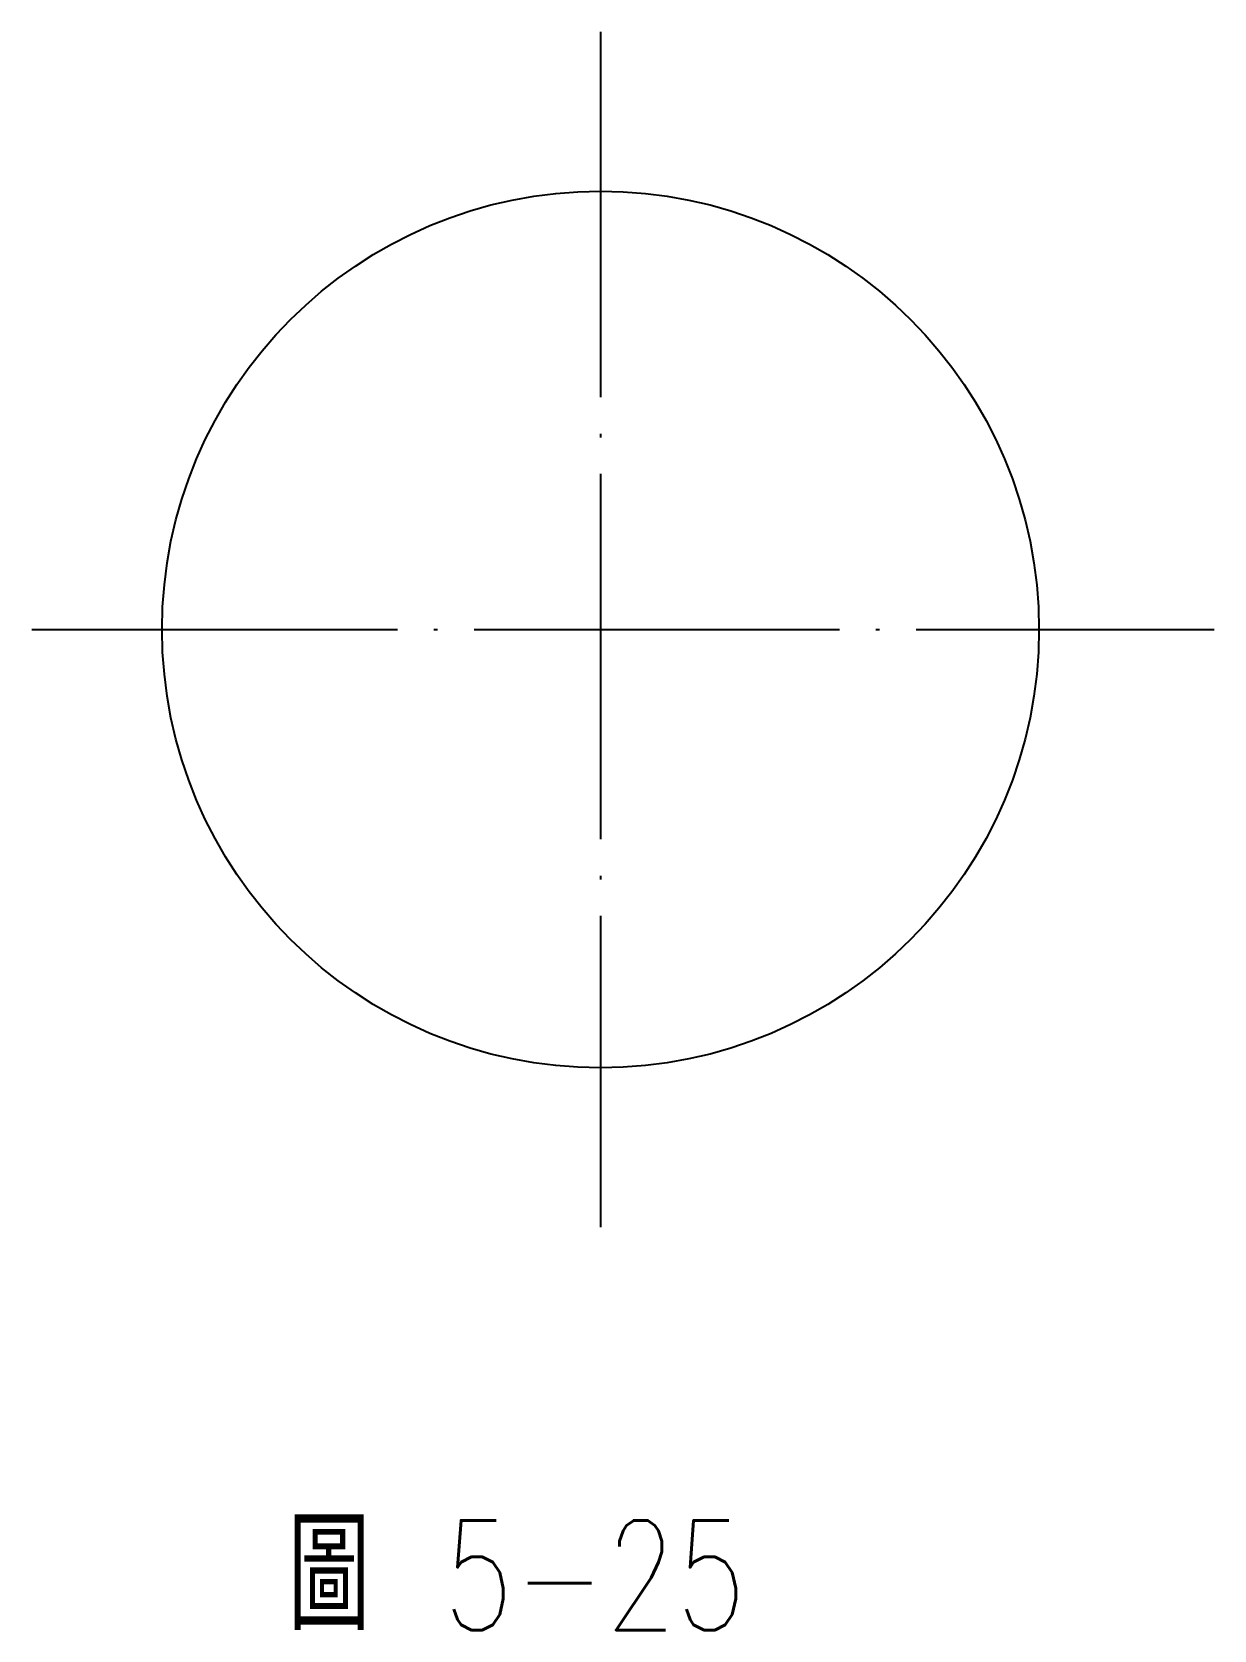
# Model space of a CAD drawing. Extents: x 70.5 to 102.9, y 270.1 to 313.9.
import ezdxf

# ---------------------------------------------------------------- set-up
doc = ezdxf.new("R2010")
doc.units = 0
doc.linetypes.add('CENT10', pattern=[12, 10, -1, 0, -1])
doc.layers.get('0').update_dxf_attribs({"color": 3, "linetype": 'CONTINUOUS'})
doc.layers.add('CENT10', color=1, linetype='CENT10')
doc.layers.add('輪廓線', color=7, linetype='CONTINUOUS')
doc.styles.add('CNS', font='txt.shx', dxfattribs={"width": 0.75, "height": 3, "bigfont": 'chineset.shx'})

msp = doc.modelspace()

# ---------------------------------------------------------------- linework, layer by layer
msp.add_circle((86.095, 297.524), 12)
at = {"layer": 'CENT10'}
for p, q in [((86.095, 313.883), (86.095, 281.164)), ((70.534, 297.524), (102.886, 297.524))]:
    msp.add_line(p, q, dxfattribs=at)

# ---------------------------------------------------------------- texts
at = {"layer": '輪廓線', "style": 'CNS', "width": 0.75}
msp.add_text('圖 5-25', height=3, dxfattribs=at).set_placement((77.539, 270.133))

doc.saveas('drawing.dxf')
